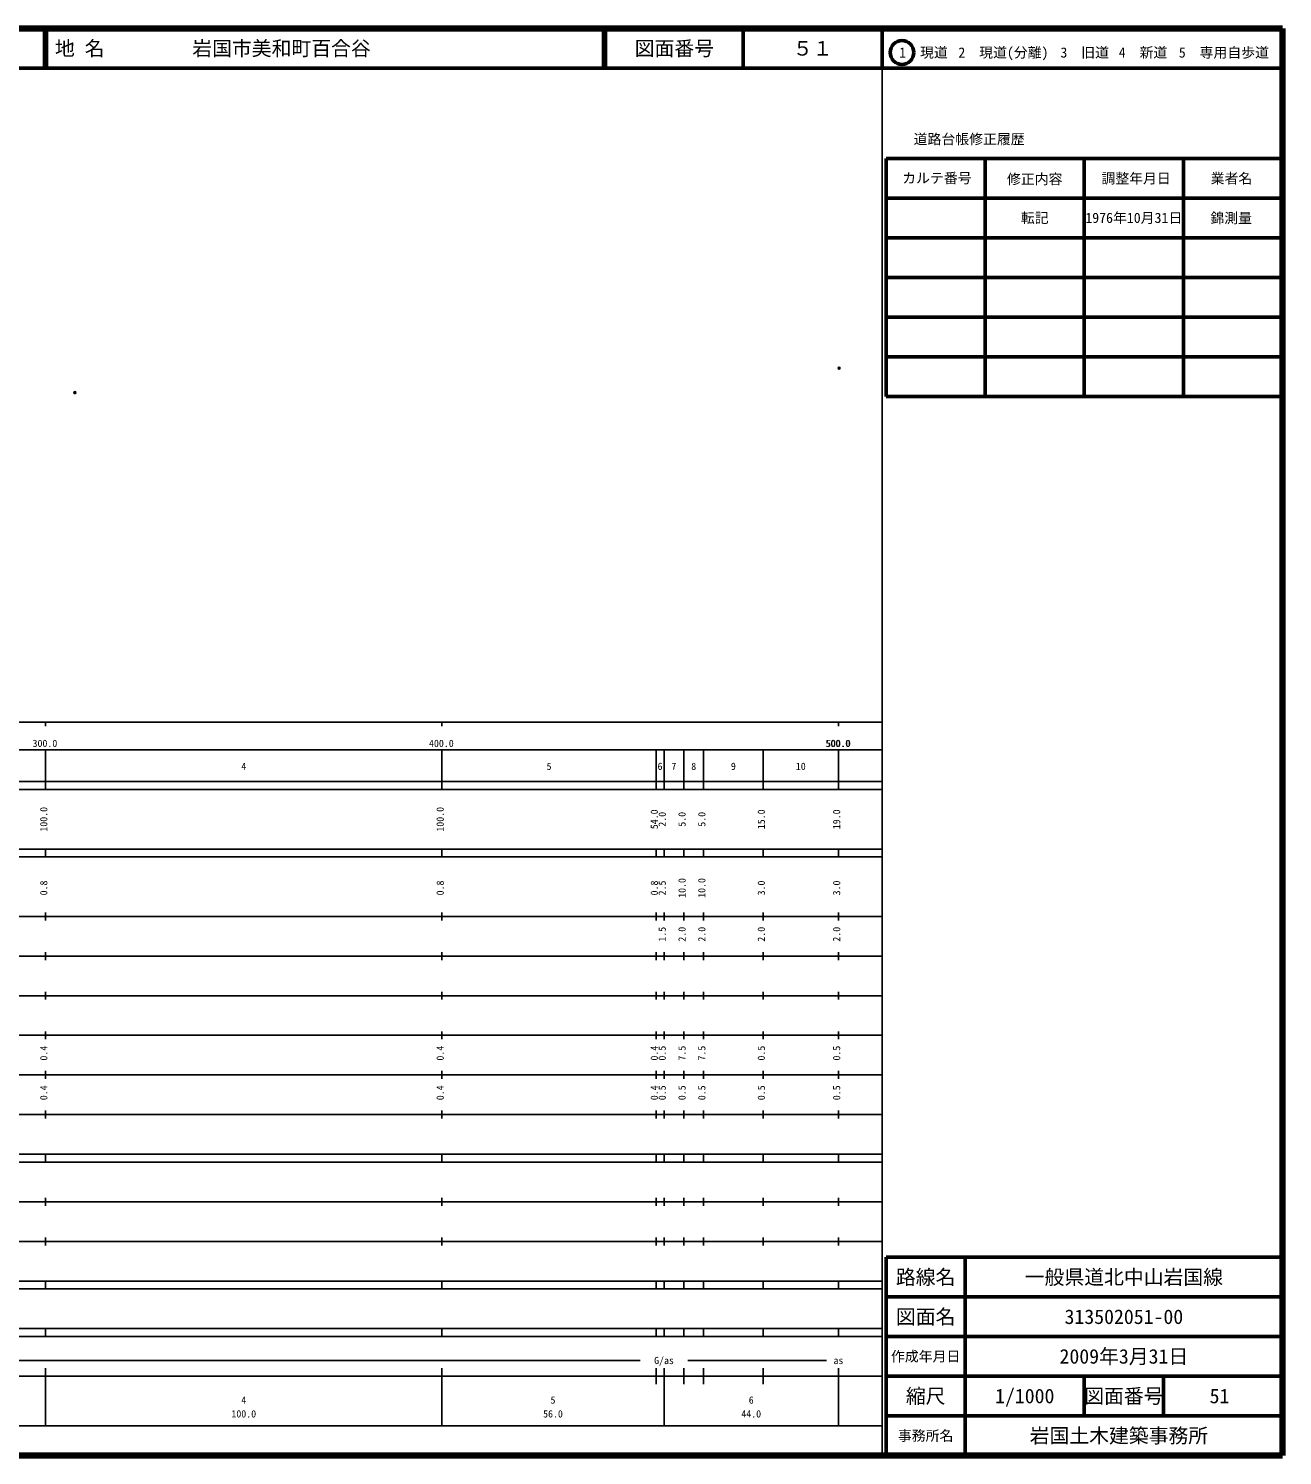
# Model space of a CAD drawing. Units: millimetres on the paper. Extents: x 40 to 680, y 20 to 380.
# Drawn here: x 363.7 to 680, y 20 to 380 of the extents above; entities that cross this region are included whole.
import ezdxf
from ezdxf.enums import TextEntityAlignment as Align

# ---------------------------------------------------------------- set-up
doc = ezdxf.new("R2010")
doc.units = ezdxf.units.MM
doc.header["$PDMODE"] = 32
doc.header["$PDSIZE"] = 0.5
doc.layers.add('M-OTRS', color=6, linetype='Continuous')
doc.layers.add('M-TTL-TXT', color=7, linetype='Continuous')
for name, color, linetype, lineweight in [('M-TTL', 2, 'Continuous', 140), ('M-TTL-BAND', 7, 'Continuous', 25), ('M-TTL-FRAM', 2, 'Continuous', 50), ('M-TTL-LINE', 7, 'Continuous', 50)]:
    doc.layers.add(name, color=color, linetype=linetype, lineweight=lineweight)
doc.styles.add('ＭＳ ゴシック', font='')
doc.styles.get('ＭＳ ゴシック').set_extended_font_data('MS Gothic')

msp = doc.modelspace()

# ---------------------------------------------------------------- linework, layer by layer
at = {"layer": 'M-OTRS'}
for p in [(568.158, 294.314), (375.399, 288.139)]:
    msp.add_point(p, dxfattribs=at)
at = {"layer": 'M-TTL'}
for p, q in [((680, 380), (40, 380)), ((680, 20), (680, 380)), ((40, 20), (680, 20))]:
    msp.add_line(p, q, dxfattribs=at)
at = {"layer": 'M-TTL-BAND'}
for p, q in [((579, 20), (579, 370)), ((40, 205), (579, 205)), ((368, 205), (368, 204)), ((468, 205), (468, 204)), ((568, 205), (568, 204)), ((68, 198), (579, 198)), ((368, 188), (368, 198)), ((468, 188), (468, 198)), ((522, 188), (522, 198)), ((524, 188), (524, 198)), ((529, 188), (529, 198)), ((534, 188), (534, 198)), ((549, 188), (549, 198)), ((568, 188), (568, 198)), ((40, 190), (579, 190)), ((40, 188), (579, 188)), ((40, 173), (579, 173)), ((368, 171), (368, 173)), ((468, 171), (468, 173)), ((522, 171), (522, 173)), ((524, 171), (524, 173)), ((529, 171), (529, 173)), ((534, 171), (534, 173)), ((549, 171), (549, 173)), ((568, 171), (568, 173)), ((40, 171), (579, 171)), ((40, 156), (579, 156)), ((368, 155), (368, 157)), ((468, 155), (468, 157)), ((522, 155), (522, 157)), ((524, 155), (524, 157)), ((529, 155), (529, 157)), ((534, 155), (534, 157)), ((549, 155), (549, 157)), ((568, 155), (568, 157)), ((46, 146), (579, 146)), ((368, 145), (368, 147)), ((468, 145), (468, 147)), ((522, 145), (522, 147)), ((524, 145), (524, 147)), ((529, 145), (529, 147)), ((534, 145), (534, 147)), ((549, 145), (549, 147)), ((568, 145), (568, 147)), ((368, 135), (368, 137)), ((468, 135), (468, 137)), ((522, 135), (522, 137)), ((524, 135), (524, 137)), ((529, 135), (529, 137)), ((534, 135), (534, 137)), ((549, 135), (549, 137)), ((568, 135), (568, 137)), ((52, 136), (579, 136)), ((46, 126), (579, 126)), ((368, 125), (368, 127)), ((468, 125), (468, 127)), ((522, 125), (522, 127)), ((524, 125), (524, 127)), ((529, 125), (529, 127)), ((534, 125), (534, 127)), ((549, 125), (549, 127)), ((568, 125), (568, 127)), ((52, 116), (579, 116)), ((368, 115), (368, 117)), ((468, 115), (468, 117)), ((522, 115), (522, 117)), ((524, 115), (524, 117)), ((529, 115), (529, 117)), ((534, 115), (534, 117)), ((549, 115), (549, 117)), ((568, 115), (568, 117)), ((46, 106), (579, 106)), ((368, 105), (368, 107)), ((468, 105), (468, 107)), ((522, 105), (522, 107)), ((524, 105), (524, 107)), ((529, 105), (529, 107)), ((534, 105), (534, 107)), ((549, 105), (549, 107)), ((568, 105), (568, 107)), ((40, 96), (579, 96)), ((40, 94), (579, 94)), ((368, 94), (368, 96)), ((468, 94), (468, 96)), ((522, 94), (522, 96)), ((524, 94), (524, 96)), ((529, 94), (529, 96)), ((534, 94), (534, 96)), ((549, 94), (549, 96)), ((568, 94), (568, 96)), ((49, 84), (579, 84)), ((368, 83), (368, 85)), ((468, 83), (468, 85)), ((522, 83), (522, 85)), ((524, 83), (524, 85)), ((529, 83), (529, 85)), ((534, 83), (534, 85)), ((549, 83), (549, 85)), ((568, 83), (568, 85)), ((40, 74), (579, 74)), ((368, 73), (368, 75)), ((468, 73), (468, 75)), ((522, 73), (522, 75)), ((524, 73), (524, 75)), ((529, 73), (529, 75)), ((534, 73), (534, 75)), ((549, 73), (549, 75)), ((568, 73), (568, 75)), ((40, 64), (579, 64)), ((40, 62), (579, 62)), ((368, 62), (368, 64)), ((468, 62), (468, 64)), ((522, 62), (522, 64)), ((524, 62), (524, 64)), ((529, 62), (529, 64)), ((534, 62), (534, 64)), ((549, 62), (549, 64)), ((568, 62), (568, 64)), ((40, 52), (579, 52)), ((368, 50), (368, 52)), ((468, 50), (468, 52)), ((522, 50), (522, 52)), ((524, 50), (524, 52)), ((529, 50), (529, 52)), ((534, 50), (534, 52)), ((549, 50), (549, 52)), ((568, 50), (568, 52)), ((40, 50), (579, 50)), ((69.5, 44), (518, 44)), ((530, 44), (565, 44)), ((40, 40), (579, 40)), ((368, 27.5), (368, 42)), ((468, 27.5), (468, 42)), ((522, 38), (522, 42)), ((524, 27.5), (524, 42)), ((529, 38), (529, 42)), ((534, 38), (534, 42)), ((549, 38), (549, 42)), ((568, 27.5), (568, 42)), ((68, 27.5), (579, 27.5))]:
    msp.add_line(p, q, dxfattribs=at)
at = {"layer": 'M-TTL-FRAM'}
for p, q in [((580, 347.197), (580, 287.197)), ((580, 347.197), (680, 347.197)), ((580, 287.197), (680, 287.197)), ((680, 70), (580, 70)), ((580, 70), (580, 20))]:
    msp.add_line(p, q, dxfattribs=at)
at = {"layer": 'M-TTL-LINE'}
for p, q in [((367.75, 380), (367.75, 370)), ((368.25, 380), (368.25, 370)), ((508.747, 380), (508.747, 370)), ((509.247, 380), (509.247, 370)), ((543.997, 380), (543.997, 370)), ((579, 380), (579, 370)), ((40, 370), (680, 370)), ((605, 347.197), (605, 287.197)), ((630, 347.197), (630, 287.197)), ((655, 347.197), (655, 287.197)), ((580, 337.197), (680, 337.197)), ((580, 327.197), (680, 327.197)), ((580, 317.197), (680, 317.197)), ((580, 307.197), (680, 307.197)), ((580, 297.197), (680, 297.197)), ((600, 70), (600, 20)), ((680, 60), (580, 60)), ((680, 50), (580, 50)), ((680, 40), (580, 40)), ((630, 40), (630, 30)), ((650, 40), (650, 30)), ((680, 30), (580, 30))]:
    msp.add_line(p, q, dxfattribs=at)
msp.add_circle((584.031, 373.958), 3, dxfattribs=at)

# ---------------------------------------------------------------- texts
at = {"layer": 'M-TTL-BAND', "style": 'ＭＳ ゴシック'}
for s, p in [('300.0', (367.844, 198.195)), ('400.0', (467.844, 198.195)), ('500.0', (567.844, 198.195)), ('500.0', (568, 198.195)), ('4', (418, 192.405)), ('5', (495, 192.405)), ('6', (523, 192.405)), ('7', (526.5, 192.405)), ('8', (531.5, 192.405)), ('9', (541.5, 192.405)), ('10', (558.5, 192.405)), ('G/as', (524, 42.5)), ('as', (568, 42.5)), ('4', (418, 32.523)), ('5', (496, 32.523)), ('6', (546, 32.523)), ('100.0', (418, 29.033)), ('56.0', (496, 29.033)), ('44.0', (546, 29.033))]:
    msp.add_text(s, height=1.833, dxfattribs=at).set_placement(p, align=Align.BOTTOM_CENTER)
for s, p in [('100.0', (369, 180.5)), ('100.0', (469, 180.5)), ('54.0', (523, 180.5)), ('2.0', (525, 180.5)), ('5.0', (530, 180.5)), ('5.0', (535, 180.5)), ('15.0', (550, 180.5)), ('19.0', (569, 180.5)), ('0.8', (369, 163.174)), ('0.8', (469, 163.174)), ('0.8', (523, 163.174)), ('2.5', (525, 163.174)), ('10.0', (530, 163.174)), ('10.0', (535, 163.174)), ('3.0', (550, 163.174)), ('3.0', (569, 163.174)), ('1.5', (525, 151.5)), ('2.0', (530, 151.5)), ('2.0', (535, 151.5)), ('2.0', (550, 151.5)), ('2.0', (569, 151.5)), ('0.4', (369, 121.5)), ('0.4', (469, 121.5)), ('0.4', (523, 121.5)), ('0.5', (525, 121.5)), ('7.5', (530, 121.5)), ('7.5', (535, 121.5)), ('0.5', (550, 121.5)), ('0.5', (569, 121.5)), ('0.4', (369, 111.5)), ('0.4', (469, 111.5)), ('0.4', (523, 111.5)), ('0.5', (525, 111.5)), ('0.5', (530, 111.5)), ('0.5', (535, 111.5)), ('0.5', (550, 111.5)), ('0.5', (569, 111.5))]:
    msp.add_text(s, height=1.833, rotation=90, dxfattribs=at).set_placement(p, align=Align.BOTTOM_CENTER)
at = {"layer": 'M-TTL-TXT', "style": 'ＭＳ ゴシック'}
for s, p in [('地 名', (370.38, 375)), ('岩国市美和町百合谷', (405.024, 375))]:
    msp.add_text(s, height=3.666, dxfattribs=at).set_placement(p, align=Align.MIDDLE_LEFT)
for s, height, p in [('図面番号', 3.666, (526.622, 375)), ('５１', 3.666, (561.497, 375)), ('1\u3000現道', 2.566, (589.448, 373.958)), ('2\u3000現道(分離)', 2.566, (609.619, 373.958)), ('3\u3000旧道', 2.566, (630.121, 373.958)), ('4\u3000新道', 2.566, (644.824, 373.958)), ('5\u3000専用自歩道', 2.566, (665.228, 373.958)), ('道路台帳修正履歴', 2.566, (600.968, 352.113)), ('カルテ番号', 2.566, (592.839, 342.277)), ('修正内容', 2.566, (617.509, 342.023)), ('調整年月日', 2.566, (643.089, 342.197)), ('業者名', 2.566, (667.134, 342.197)), ('転記', 2.566, (617.5, 332.245)), ('1976年10月31日', 2.566, (642.5, 332.245)), ('錦測量', 2.566, (667.077, 332.189)), ('路線名', 3.666, (590, 65)), ('路線名', 3.666, (590, 65)), ('一般県道北中山岩国線', 3.666, (640, 65)), ('図面名', 3.666, (590, 55)), ('図面名', 3.666, (590, 55)), ('313502051-00', 3.666, (640, 55)), ('2009年3月31日', 3.666, (640, 45)), ('作成年月日', 2.566, (590, 45)), ('作成年月日', 2.566, (590, 45)), ('縮尺', 3.666, (590, 35)), ('縮尺', 3.666, (590, 35)), ('1/1000', 3.666, (615, 35)), ('図面番号', 3.666, (640, 35)), ('図面番号', 3.666, (640, 35)), ('51', 3.666, (664.125, 35)), ('事務所名', 2.566, (590, 25)), ('事務所名', 2.566, (590, 25)), ('岩国土木建築事務所 ', 3.666, (640, 25))]:
    msp.add_text(s, height=height, dxfattribs=at).set_placement(p, align=Align.MIDDLE_CENTER)

doc.saveas('drawing.dxf')
